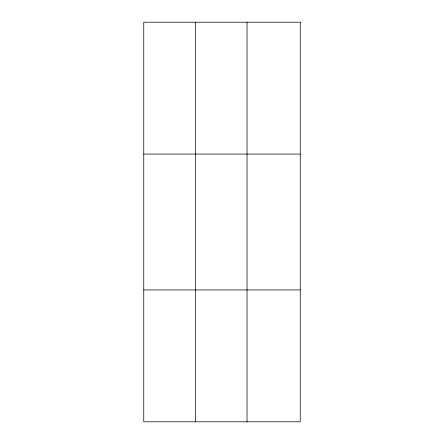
<?xml version="1.0" encoding="UTF-8"?>
<svg xmlns="http://www.w3.org/2000/svg" width="444" height="444" viewBox="0 0 444 444"><rect width="100%" height="100%" fill="white"/><g stroke="black" fill="none" stroke-linecap="round" stroke-linejoin="round"><path stroke-width="0.67" d="M195.399 22.2L195.399 421.8M247.036 22.2L247.036 421.8M143.762 154.068L300.238 154.068M143.762 289.932L300.238 289.932M300.238 22.2L300.238 421.8L143.762 421.8L143.762 22.2L300.238 22.2"/></g></svg>
